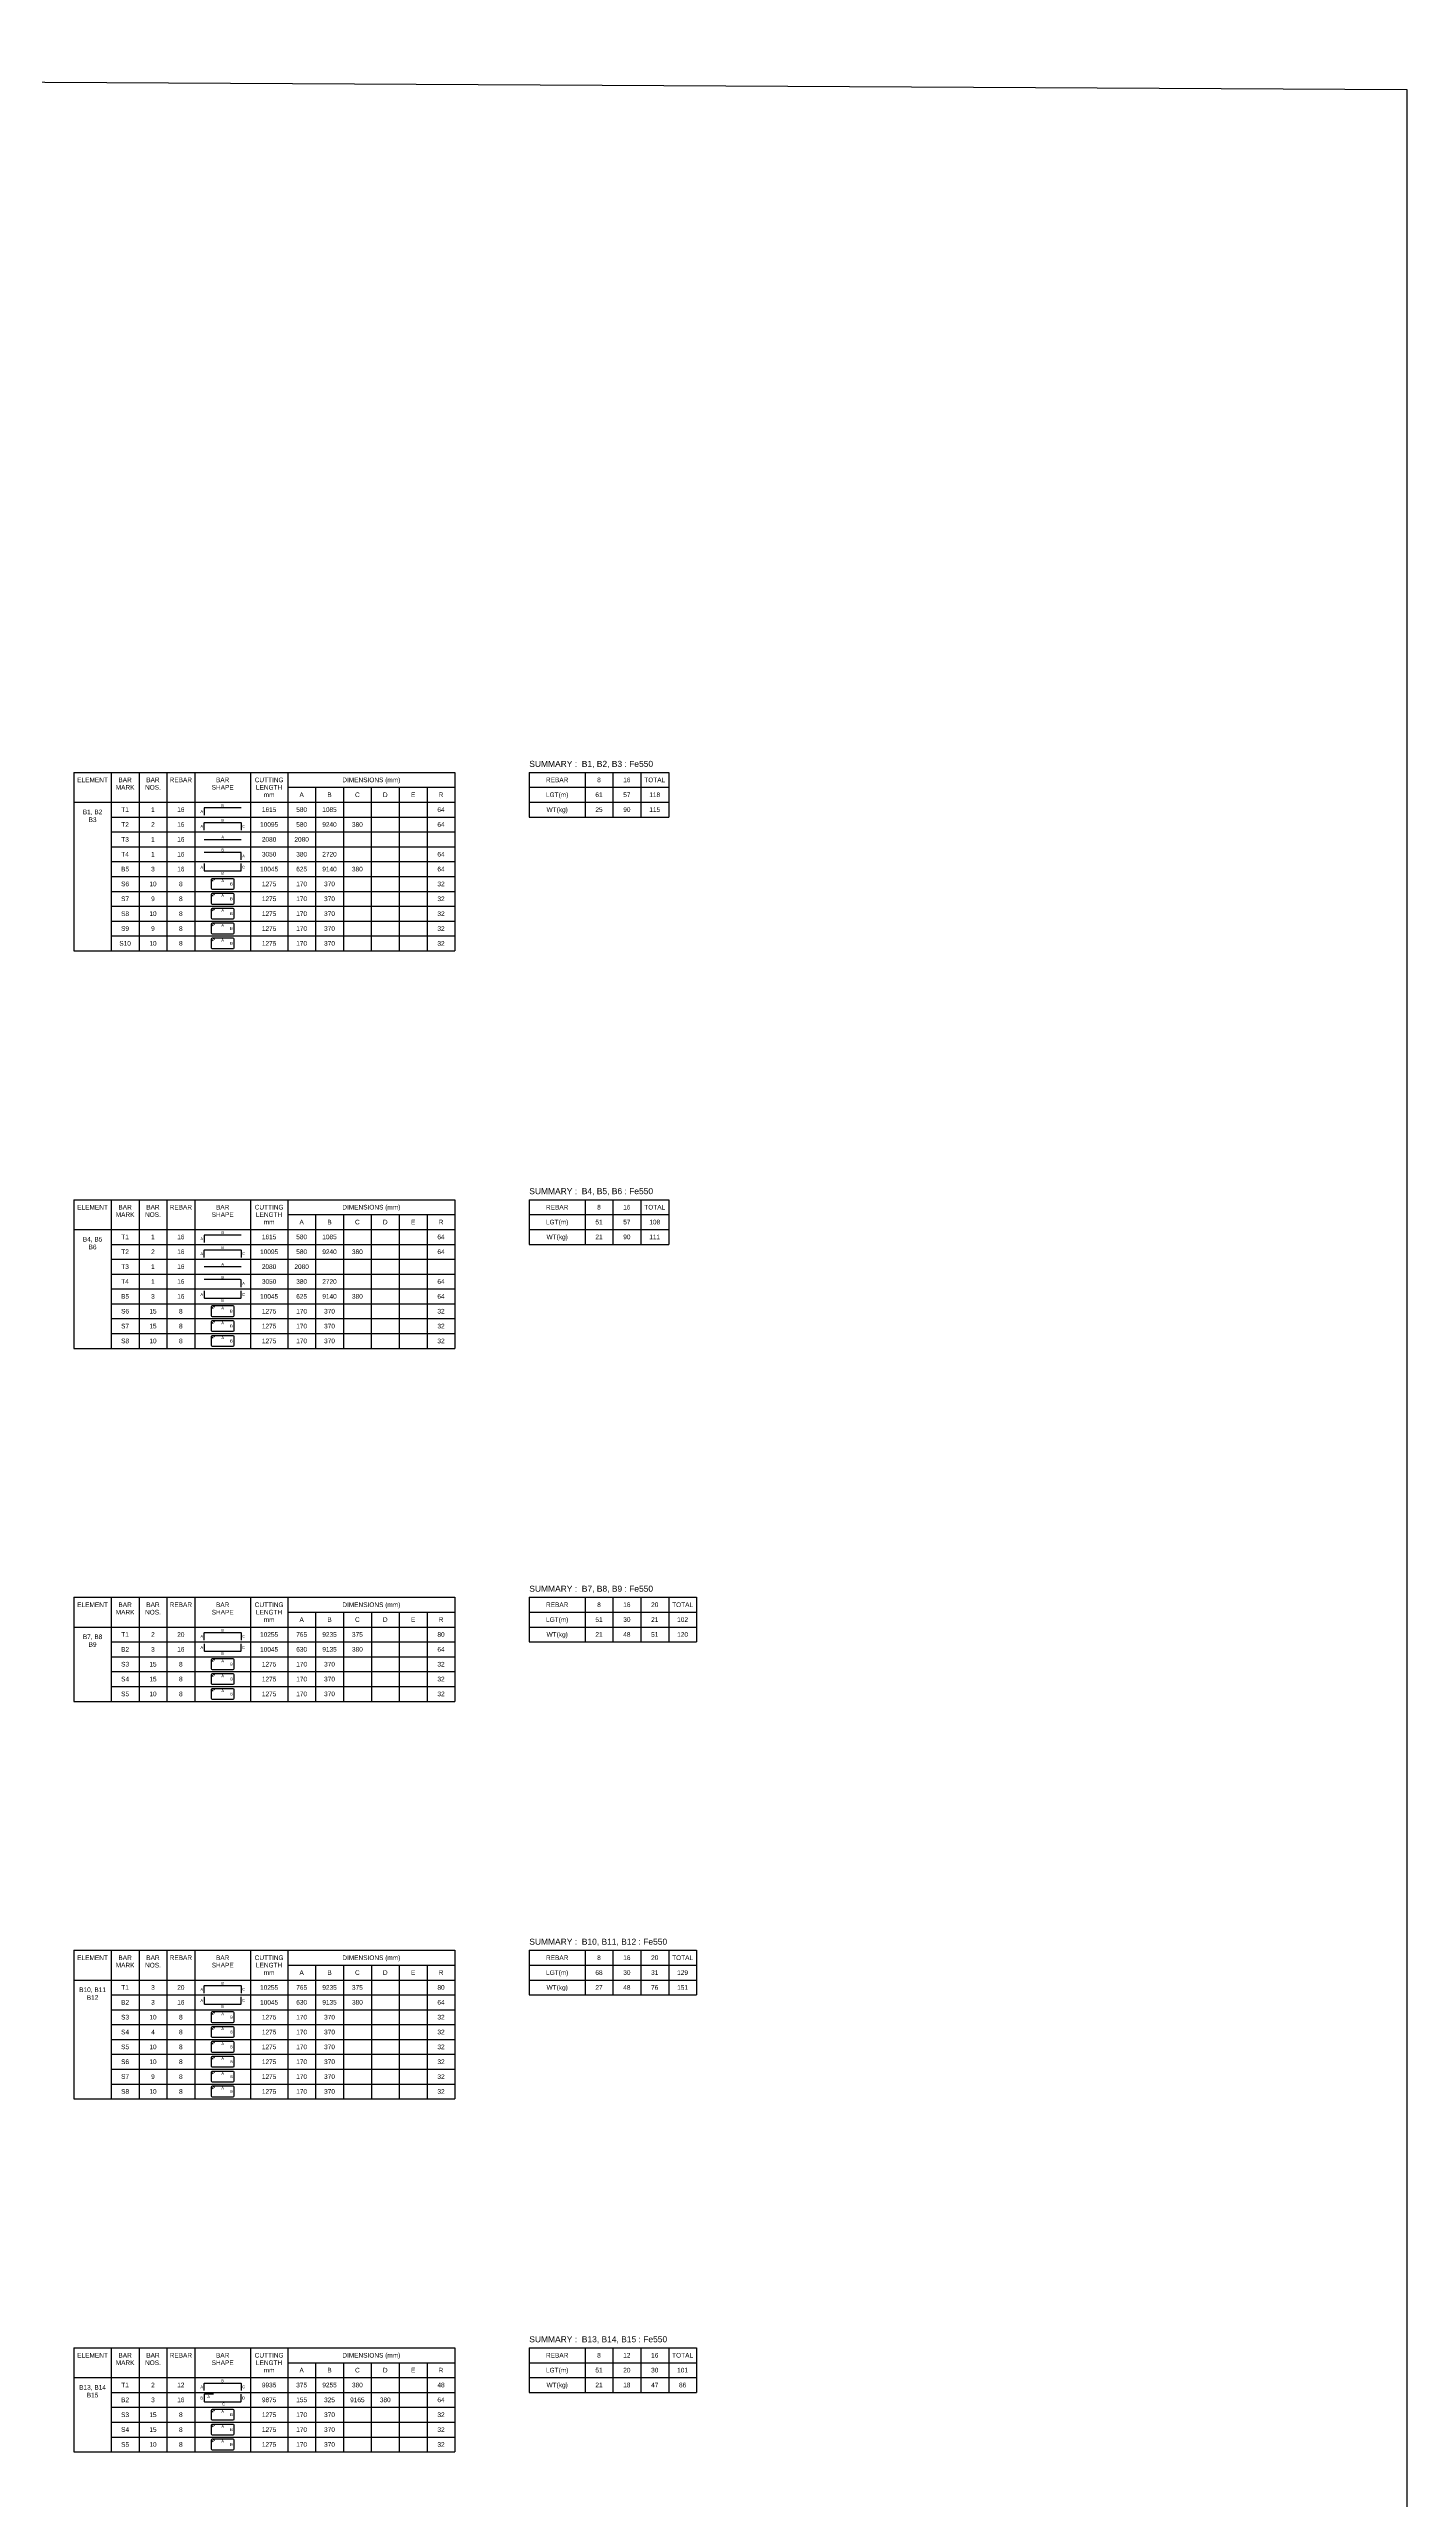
# Model space of a CAD drawing. Header units: inches. Extents: x -816171 to 9366335, y -450961 to 689132.
# Drawn here: x 3487274 to 3560344, y 260959 to 392839 of the extents above; entities that cross this region are included whole.
import ezdxf
from ezdxf.enums import TextEntityAlignment as Align

# ---------------------------------------------------------------- set-up
doc = ezdxf.new("R2010")
doc.units = ezdxf.units.IN
doc.header["$MEASUREMENT"] = 0
for name, color, linetype in [('Dimension', 31, 'Continuous'), ('Reinforcement', 130, 'Continuous'), ('Schedule Header', 4, 'Continuous'), ('Schedule Line', 60, 'Continuous'), ('Text', 31, 'Continuous')]:
    doc.layers.add(name, color=color, linetype=linetype)
doc.styles.add('SC-SansSerif', font='SansSerif')

msp = doc.modelspace()

# ---------------------------------------------------------------- linework, layer by layer
msp.add_lwpolyline([(3153892.50252, 392838.94799), (3560344.26032, 390657.34345), (3560344.26032, 139178.61934), (3153892.50252, 141360.22388)], close=True)
at = {"layer": 'Reinforcement'}
for points in [[(3497616.54022, 351995.86204), (3495666.54022, 351995.86204, 0.5), (3495616.54022, 351945.86204), (3495616.54022, 351595.86204)], [(3495616.54022, 350795.86204), (3495616.54022, 351145.86204, -0.5), (3495666.54022, 351195.86204), (3497566.54022, 351195.86204, -0.5), (3497616.54022, 351145.86204), (3497616.54022, 350795.86204)], [(3497616.54022, 349195.86204), (3497616.54022, 349545.86204, 0.5), (3497566.54022, 349595.86204), (3495616.54022, 349595.86204)], [(3495616.54022, 348995.86204), (3495616.54022, 348645.86204, 0.5), (3495666.54022, 348595.86204), (3497566.54022, 348595.86204, 0.5), (3497616.54022, 348645.86204), (3497616.54022, 348995.86204)], [(3496101.89614, 348039.79622), (3496031.18507, 348110.50651, -0.1989123674), (3496016.54022, 348145.86204, -0.4142046237), (3496066.54022, 348195.86204, -0.1989044359), (3496101.89536, 348181.21757), (3496172.60643, 348110.50728)], [(3496101.89614, 347239.79622), (3496031.18507, 347310.50651, -0.1989123674), (3496016.54022, 347345.86204, -0.4142046237), (3496066.54022, 347395.86204, -0.1989044359), (3496101.89536, 347381.21757), (3496172.60643, 347310.50728)], [(3496101.89614, 346439.79622), (3496031.18507, 346510.50651, -0.1989123674), (3496016.54022, 346545.86204, -0.4142046237), (3496066.54022, 346595.86204, -0.1989044359), (3496101.89536, 346581.21757), (3496172.60643, 346510.50728)], [(3496101.89614, 345639.79622), (3496031.18507, 345710.50651, -0.1989123674), (3496016.54022, 345745.86204, -0.4142046237), (3496066.54022, 345795.86204, -0.1989044359), (3496101.89536, 345781.21757), (3496172.60643, 345710.50728)], [(3496101.89614, 344839.79622), (3496031.18507, 344910.50651, -0.1989123674), (3496016.54022, 344945.86204, -0.4142046237), (3496066.54022, 344995.86204, -0.1989044359), (3496101.89536, 344981.21757), (3496172.60643, 344910.50728)], [(3497616.54022, 328995.86204), (3495666.54022, 328995.86204, 0.5), (3495616.54022, 328945.86204), (3495616.54022, 328595.86204)], [(3495616.54022, 327795.86204), (3495616.54022, 328145.86204, -0.5), (3495666.54022, 328195.86204), (3497566.54022, 328195.86204, -0.5), (3497616.54022, 328145.86204), (3497616.54022, 327795.86204)], [(3495616.54022, 325995.86204), (3495616.54022, 325645.86204, 0.5), (3495666.54022, 325595.86204), (3497566.54022, 325595.86204, 0.5), (3497616.54022, 325645.86204), (3497616.54022, 325995.86204)], [(3497616.54022, 326195.86204), (3497616.54022, 326545.86204, 0.5), (3497566.54022, 326595.86204), (3495616.54022, 326595.86204)], [(3496101.89614, 325039.79622), (3496031.18507, 325110.50651, -0.1989123674), (3496016.54022, 325145.86204, -0.4142046237), (3496066.54022, 325195.86204, -0.1989044359), (3496101.89536, 325181.21757), (3496172.60643, 325110.50728)], [(3496101.89614, 324239.79622), (3496031.18507, 324310.50651, -0.1989123674), (3496016.54022, 324345.86204, -0.4142046237), (3496066.54022, 324395.86204, -0.1989044359), (3496101.89536, 324381.21757), (3496172.60643, 324310.50728)], [(3496101.89614, 323439.79622), (3496031.18507, 323510.50651, -0.1989123674), (3496016.54022, 323545.86204, -0.4142046237), (3496066.54022, 323595.86204, -0.1989044359), (3496101.89536, 323581.21757), (3496172.60643, 323510.50728)], [(3495617.0308, 307195.86204), (3495617.0308, 307545.86204, -0.5), (3495667.0308, 307595.86204), (3497567.0308, 307595.86204, -0.5), (3497617.0308, 307545.86204), (3497617.0308, 307195.86204)], [(3495617.0308, 306995.86204), (3495617.0308, 306645.86204, 0.5), (3495667.0308, 306595.86204), (3497567.0308, 306595.86204, 0.5), (3497617.0308, 306645.86204), (3497617.0308, 306995.86204)], [(3496102.38673, 306039.79622), (3496031.67566, 306110.50651, -0.1989123674), (3496017.0308, 306145.86204, -0.4142046237), (3496067.0308, 306195.86204, -0.1989044359), (3496102.38595, 306181.21757), (3496173.09702, 306110.50728)], [(3496102.38673, 305239.79622), (3496031.67566, 305310.50651, -0.1989123674), (3496017.0308, 305345.86204, -0.4142046237), (3496067.0308, 305395.86204, -0.1989044359), (3496102.38595, 305381.21757), (3496173.09702, 305310.50728)], [(3496102.38673, 304439.79622), (3496031.67566, 304510.50651, -0.1989123674), (3496017.0308, 304545.86204, -0.4142046237), (3496067.0308, 304595.86204, -0.1989044359), (3496102.38595, 304581.21757), (3496173.09702, 304510.50728)], [(3495617.0308, 288195.86204), (3495617.0308, 288545.86204, -0.5), (3495667.0308, 288595.86204), (3497567.0308, 288595.86204, -0.5), (3497617.0308, 288545.86204), (3497617.0308, 288195.86204)], [(3495617.0308, 287995.86204), (3495617.0308, 287645.86204, 0.5), (3495667.0308, 287595.86204), (3497567.0308, 287595.86204, 0.5), (3497617.0308, 287645.86204), (3497617.0308, 287995.86204)], [(3496102.38673, 287039.79622), (3496031.67566, 287110.50651, -0.1989123674), (3496017.0308, 287145.86204, -0.4142046237), (3496067.0308, 287195.86204, -0.1989044359), (3496102.38595, 287181.21757), (3496173.09702, 287110.50728)], [(3496102.38673, 286239.79622), (3496031.67566, 286310.50651, -0.1989123674), (3496017.0308, 286345.86204, -0.4142046237), (3496067.0308, 286395.86204, -0.1989044359), (3496102.38595, 286381.21757), (3496173.09702, 286310.50728)], [(3496102.38673, 285439.79622), (3496031.67566, 285510.50651, -0.1989123674), (3496017.0308, 285545.86204, -0.4142046237), (3496067.0308, 285595.86204, -0.1989044359), (3496102.38595, 285581.21757), (3496173.09702, 285510.50728)], [(3496102.38673, 284639.79622), (3496031.67566, 284710.50651, -0.1989123674), (3496017.0308, 284745.86204, -0.4142046237), (3496067.0308, 284795.86204, -0.1989044359), (3496102.38595, 284781.21757), (3496173.09702, 284710.50728)], [(3496102.38673, 283839.79622), (3496031.67566, 283910.50651, -0.1989123674), (3496017.0308, 283945.86204, -0.4142046237), (3496067.0308, 283995.86204, -0.1989044359), (3496102.38595, 283981.21757), (3496173.09702, 283910.50728)], [(3496102.38673, 283039.79622), (3496031.67566, 283110.50651, -0.1989123674), (3496017.0308, 283145.86204, -0.4142046237), (3496067.0308, 283195.86204, -0.1989044359), (3496102.38595, 283181.21757), (3496173.09702, 283110.50728)], [(3495616.54022, 266795.86204), (3495616.54022, 267145.86204, -0.5), (3495666.54022, 267195.86204), (3497566.54022, 267195.86204, -0.5), (3497616.54022, 267145.86204), (3497616.54022, 266795.86204)], [(3496116.54022, 266595.86204), (3495666.54022, 266595.86204, 0.5), (3495616.54022, 266545.86204), (3495616.54022, 266245.86204, 0.5), (3495666.54022, 266195.86204), (3497566.54022, 266195.86204, 0.5), (3497616.54022, 266245.86204), (3497616.54022, 266595.86204)], [(3496101.89614, 265639.79622), (3496031.18507, 265710.50651, -0.1989123674), (3496016.54022, 265745.86204, -0.4142046237), (3496066.54022, 265795.86204, -0.1989044359), (3496101.89536, 265781.21757), (3496172.60643, 265710.50728)], [(3496101.89614, 264839.79622), (3496031.18507, 264910.50651, -0.1989123674), (3496016.54022, 264945.86204, -0.4142046237), (3496066.54022, 264995.86204, -0.1989044359), (3496101.89536, 264981.21757), (3496172.60643, 264910.50728)], [(3496101.89614, 264039.79622), (3496031.18507, 264110.50651, -0.1989123674), (3496016.54022, 264145.86204, -0.4142046237), (3496066.54022, 264195.86204, -0.1989044359), (3496101.89536, 264181.21757), (3496172.60643, 264110.50728)]]:
    msp.add_lwpolyline(points, format="xyb", dxfattribs=at)
for points in [[(3495616.54022, 350295.86204), (3497616.54022, 350295.86204)], [(3495616.54022, 327295.86204), (3497616.54022, 327295.86204)]]:
    msp.add_lwpolyline(points, dxfattribs=at)
for points in [[(3496016.54022, 348145.86204, -0.4142046237), (3496066.54022, 348195.86204), (3497166.54022, 348195.86204, -0.4142046237), (3497216.54022, 348145.86204), (3497216.54022, 347645.86204, -0.4142046237), (3497166.54022, 347595.86204), (3496066.54022, 347595.86204, -0.4142046237), (3496016.54022, 347645.86204)], [(3496016.54022, 347345.86204, -0.4142046237), (3496066.54022, 347395.86204), (3497166.54022, 347395.86204, -0.4142046237), (3497216.54022, 347345.86204), (3497216.54022, 346845.86204, -0.4142046237), (3497166.54022, 346795.86204), (3496066.54022, 346795.86204, -0.4142046237), (3496016.54022, 346845.86204)], [(3496016.54022, 346545.86204, -0.4142046237), (3496066.54022, 346595.86204), (3497166.54022, 346595.86204, -0.4142046237), (3497216.54022, 346545.86204), (3497216.54022, 346045.86204, -0.4142046237), (3497166.54022, 345995.86204), (3496066.54022, 345995.86204, -0.4142046237), (3496016.54022, 346045.86204)], [(3496016.54022, 345745.86204, -0.4142046237), (3496066.54022, 345795.86204), (3497166.54022, 345795.86204, -0.4142046237), (3497216.54022, 345745.86204), (3497216.54022, 345245.86204, -0.4142046237), (3497166.54022, 345195.86204), (3496066.54022, 345195.86204, -0.4142046237), (3496016.54022, 345245.86204)], [(3496016.54022, 344945.86204, -0.4142046237), (3496066.54022, 344995.86204), (3497166.54022, 344995.86204, -0.4142046237), (3497216.54022, 344945.86204), (3497216.54022, 344445.86204, -0.4142046237), (3497166.54022, 344395.86204), (3496066.54022, 344395.86204, -0.4142046237), (3496016.54022, 344445.86204)], [(3496016.54022, 325145.86204, -0.4142046237), (3496066.54022, 325195.86204), (3497166.54022, 325195.86204, -0.4142046237), (3497216.54022, 325145.86204), (3497216.54022, 324645.86204, -0.4142046237), (3497166.54022, 324595.86204), (3496066.54022, 324595.86204, -0.4142046237), (3496016.54022, 324645.86204)], [(3496016.54022, 324345.86204, -0.4142046237), (3496066.54022, 324395.86204), (3497166.54022, 324395.86204, -0.4142046237), (3497216.54022, 324345.86204), (3497216.54022, 323845.86204, -0.4142046237), (3497166.54022, 323795.86204), (3496066.54022, 323795.86204, -0.4142046237), (3496016.54022, 323845.86204)], [(3496016.54022, 323545.86204, -0.4142046237), (3496066.54022, 323595.86204), (3497166.54022, 323595.86204, -0.4142046237), (3497216.54022, 323545.86204), (3497216.54022, 323045.86204, -0.4142046237), (3497166.54022, 322995.86204), (3496066.54022, 322995.86204, -0.4142046237), (3496016.54022, 323045.86204)], [(3496017.0308, 306145.86204, -0.4142046237), (3496067.0308, 306195.86204), (3497167.0308, 306195.86204, -0.4142046237), (3497217.0308, 306145.86204), (3497217.0308, 305645.86204, -0.4142046237), (3497167.0308, 305595.86204), (3496067.0308, 305595.86204, -0.4142046237), (3496017.0308, 305645.86204)], [(3496017.0308, 305345.86204, -0.4142046237), (3496067.0308, 305395.86204), (3497167.0308, 305395.86204, -0.4142046237), (3497217.0308, 305345.86204), (3497217.0308, 304845.86204, -0.4142046237), (3497167.0308, 304795.86204), (3496067.0308, 304795.86204, -0.4142046237), (3496017.0308, 304845.86204)], [(3496017.0308, 304545.86204, -0.4142046237), (3496067.0308, 304595.86204), (3497167.0308, 304595.86204, -0.4142046237), (3497217.0308, 304545.86204), (3497217.0308, 304045.86204, -0.4142046237), (3497167.0308, 303995.86204), (3496067.0308, 303995.86204, -0.4142046237), (3496017.0308, 304045.86204)], [(3496017.0308, 287145.86204, -0.4142046237), (3496067.0308, 287195.86204), (3497167.0308, 287195.86204, -0.4142046237), (3497217.0308, 287145.86204), (3497217.0308, 286645.86204, -0.4142046237), (3497167.0308, 286595.86204), (3496067.0308, 286595.86204, -0.4142046237), (3496017.0308, 286645.86204)], [(3496017.0308, 286345.86204, -0.4142046237), (3496067.0308, 286395.86204), (3497167.0308, 286395.86204, -0.4142046237), (3497217.0308, 286345.86204), (3497217.0308, 285845.86204, -0.4142046237), (3497167.0308, 285795.86204), (3496067.0308, 285795.86204, -0.4142046237), (3496017.0308, 285845.86204)], [(3496017.0308, 285545.86204, -0.4142046237), (3496067.0308, 285595.86204), (3497167.0308, 285595.86204, -0.4142046237), (3497217.0308, 285545.86204), (3497217.0308, 285045.86204, -0.4142046237), (3497167.0308, 284995.86204), (3496067.0308, 284995.86204, -0.4142046237), (3496017.0308, 285045.86204)], [(3496017.0308, 284745.86204, -0.4142046237), (3496067.0308, 284795.86204), (3497167.0308, 284795.86204, -0.4142046237), (3497217.0308, 284745.86204), (3497217.0308, 284245.86204, -0.4142046237), (3497167.0308, 284195.86204), (3496067.0308, 284195.86204, -0.4142046237), (3496017.0308, 284245.86204)], [(3496017.0308, 283945.86204, -0.4142046237), (3496067.0308, 283995.86204), (3497167.0308, 283995.86204, -0.4142046237), (3497217.0308, 283945.86204), (3497217.0308, 283445.86204, -0.4142046237), (3497167.0308, 283395.86204), (3496067.0308, 283395.86204, -0.4142046237), (3496017.0308, 283445.86204)], [(3496017.0308, 283145.86204, -0.4142046237), (3496067.0308, 283195.86204), (3497167.0308, 283195.86204, -0.4142046237), (3497217.0308, 283145.86204), (3497217.0308, 282645.86204, -0.4142046237), (3497167.0308, 282595.86204), (3496067.0308, 282595.86204, -0.4142046237), (3496017.0308, 282645.86204)], [(3496016.54022, 265745.86204, -0.4142046237), (3496066.54022, 265795.86204), (3497166.54022, 265795.86204, -0.4142046237), (3497216.54022, 265745.86204), (3497216.54022, 265245.86204, -0.4142046237), (3497166.54022, 265195.86204), (3496066.54022, 265195.86204, -0.4142046237), (3496016.54022, 265245.86204)], [(3496016.54022, 264945.86204, -0.4142046237), (3496066.54022, 264995.86204), (3497166.54022, 264995.86204, -0.4142046237), (3497216.54022, 264945.86204), (3497216.54022, 264445.86204, -0.4142046237), (3497166.54022, 264395.86204), (3496066.54022, 264395.86204, -0.4142046237), (3496016.54022, 264445.86204)], [(3496016.54022, 264145.86204, -0.4142046237), (3496066.54022, 264195.86204), (3497166.54022, 264195.86204, -0.4142046237), (3497216.54022, 264145.86204), (3497216.54022, 263645.86204, -0.4142046237), (3497166.54022, 263595.86204), (3496066.54022, 263595.86204, -0.4142046237), (3496016.54022, 263645.86204)]]:
    msp.add_lwpolyline(points, format="xyb", close=True, dxfattribs=at)
at = {"layer": 'Schedule Line'}
for p, q in [((3488616.54022, 353895.86204), (3509116.54022, 353895.86204)), ((3488616.54022, 353895.86204), (3488616.54022, 344295.86204)), ((3490616.54022, 353895.86204), (3490616.54022, 344295.86204)), ((3492116.54022, 353895.86204), (3492116.54022, 344295.86204)), ((3493616.54022, 353895.86204), (3493616.54022, 344295.86204)), ((3495116.54022, 353895.86204), (3495116.54022, 344295.86204)), ((3498116.54022, 353895.86204), (3498116.54022, 344295.86204)), ((3500116.54022, 353895.86204), (3500116.54022, 344295.86204)), ((3509116.54022, 353895.86204), (3509116.54022, 344295.86204)), ((3513116.54022, 353895.86204), (3520616.54022, 353895.86204)), ((3513116.54022, 353895.86204), (3513116.54022, 351495.86204)), ((3516116.54022, 353895.86204), (3516116.54022, 351495.86204)), ((3517616.54022, 353895.86204), (3517616.54022, 351495.86204)), ((3519116.54022, 353895.86204), (3519116.54022, 351495.86204)), ((3520616.54022, 353895.86204), (3520616.54022, 351495.86204)), ((3488616.54022, 352295.86204), (3509116.54022, 352295.86204)), ((3500116.54022, 353095.86204), (3509116.54022, 353095.86204)), ((3501616.54022, 353095.86204), (3501616.54022, 344295.86204)), ((3503116.54022, 353095.86204), (3503116.54022, 344295.86204)), ((3504616.54022, 353095.86204), (3504616.54022, 344295.86204)), ((3506116.54022, 353095.86204), (3506116.54022, 344295.86204)), ((3507616.54022, 353095.86204), (3507616.54022, 344295.86204)), ((3513116.54022, 353095.86204), (3520616.54022, 353095.86204)), ((3513116.54022, 352295.86204), (3520616.54022, 352295.86204)), ((3490616.54022, 351495.86204), (3509116.54022, 351495.86204)), ((3513116.54022, 351495.86204), (3520616.54022, 351495.86204)), ((3490616.54022, 350695.86204), (3509116.54022, 350695.86204)), ((3490616.54022, 349895.86204), (3509116.54022, 349895.86204)), ((3490616.54022, 349095.86204), (3509116.54022, 349095.86204)), ((3490616.54022, 348295.86204), (3509116.54022, 348295.86204)), ((3490616.54022, 347495.86204), (3509116.54022, 347495.86204)), ((3490616.54022, 346695.86204), (3509116.54022, 346695.86204)), ((3490616.54022, 345895.86204), (3509116.54022, 345895.86204)), ((3488616.54022, 344295.86204), (3509116.54022, 344295.86204)), ((3490616.54022, 345095.86204), (3509116.54022, 345095.86204)), ((3490616.54022, 344295.86204), (3509116.54022, 344295.86204)), ((3488616.54022, 330895.86204), (3509116.54022, 330895.86204)), ((3488616.54022, 330895.86204), (3488616.54022, 322895.86204)), ((3490616.54022, 330895.86204), (3490616.54022, 322895.86204)), ((3492116.54022, 330895.86204), (3492116.54022, 322895.86204)), ((3493616.54022, 330895.86204), (3493616.54022, 322895.86204)), ((3495116.54022, 330895.86204), (3495116.54022, 322895.86204)), ((3498116.54022, 330895.86204), (3498116.54022, 322895.86204)), ((3500116.54022, 330895.86204), (3500116.54022, 322895.86204)), ((3500116.54022, 330095.86204), (3509116.54022, 330095.86204)), ((3501616.54022, 330095.86204), (3501616.54022, 322895.86204)), ((3503116.54022, 330095.86204), (3503116.54022, 322895.86204)), ((3504616.54022, 330095.86204), (3504616.54022, 322895.86204)), ((3506116.54022, 330095.86204), (3506116.54022, 322895.86204)), ((3507616.54022, 330095.86204), (3507616.54022, 322895.86204)), ((3509116.54022, 330895.86204), (3509116.54022, 322895.86204)), ((3513116.54022, 330895.86204), (3520616.54022, 330895.86204)), ((3513116.54022, 330895.86204), (3513116.54022, 328495.86204)), ((3513116.54022, 330095.86204), (3520616.54022, 330095.86204)), ((3516116.54022, 330895.86204), (3516116.54022, 328495.86204)), ((3517616.54022, 330895.86204), (3517616.54022, 328495.86204)), ((3519116.54022, 330895.86204), (3519116.54022, 328495.86204)), ((3520616.54022, 330895.86204), (3520616.54022, 328495.86204)), ((3488616.54022, 329295.86204), (3509116.54022, 329295.86204)), ((3490616.54022, 328495.86204), (3509116.54022, 328495.86204)), ((3513116.54022, 329295.86204), (3520616.54022, 329295.86204)), ((3513116.54022, 328495.86204), (3520616.54022, 328495.86204)), ((3490616.54022, 327695.86204), (3509116.54022, 327695.86204)), ((3490616.54022, 326895.86204), (3509116.54022, 326895.86204)), ((3490616.54022, 326095.86204), (3509116.54022, 326095.86204)), ((3490616.54022, 325295.86204), (3509116.54022, 325295.86204)), ((3490616.54022, 324495.86204), (3509116.54022, 324495.86204)), ((3490616.54022, 323695.86204), (3509116.54022, 323695.86204)), ((3488616.54022, 322895.86204), (3509116.54022, 322895.86204)), ((3490616.54022, 322895.86204), (3509116.54022, 322895.86204)), ((3488617.0308, 309495.86204), (3509117.0308, 309495.86204)), ((3488617.0308, 309495.86204), (3488617.0308, 303895.86204)), ((3490617.0308, 309495.86204), (3490617.0308, 303895.86204)), ((3492117.0308, 309495.86204), (3492117.0308, 303895.86204)), ((3493617.0308, 309495.86204), (3493617.0308, 303895.86204)), ((3495117.0308, 309495.86204), (3495117.0308, 303895.86204)), ((3498117.0308, 309495.86204), (3498117.0308, 303895.86204)), ((3500117.0308, 309495.86204), (3500117.0308, 303895.86204)), ((3500117.0308, 308695.86204), (3509117.0308, 308695.86204)), ((3501617.0308, 308695.86204), (3501617.0308, 303895.86204)), ((3503117.0308, 308695.86204), (3503117.0308, 303895.86204)), ((3504617.0308, 308695.86204), (3504617.0308, 303895.86204)), ((3506117.0308, 308695.86204), (3506117.0308, 303895.86204)), ((3507617.0308, 308695.86204), (3507617.0308, 303895.86204)), ((3509117.0308, 309495.86204), (3509117.0308, 303895.86204)), ((3513117.0308, 309495.86204), (3522117.0308, 309495.86204)), ((3513117.0308, 309495.86204), (3513117.0308, 307095.86204)), ((3513117.0308, 308695.86204), (3522117.0308, 308695.86204)), ((3516117.0308, 309495.86204), (3516117.0308, 307095.86204)), ((3517617.0308, 309495.86204), (3517617.0308, 307095.86204)), ((3519117.0308, 309495.86204), (3519117.0308, 307095.86204)), ((3520617.0308, 309495.86204), (3520617.0308, 307095.86204)), ((3522117.0308, 309495.86204), (3522117.0308, 307095.86204)), ((3488617.0308, 307895.86204), (3509117.0308, 307895.86204)), ((3513117.0308, 307895.86204), (3522117.0308, 307895.86204)), ((3490617.0308, 307095.86204), (3509117.0308, 307095.86204)), ((3490617.0308, 306295.86204), (3509117.0308, 306295.86204)), ((3513117.0308, 307095.86204), (3522117.0308, 307095.86204)), ((3490617.0308, 305495.86204), (3509117.0308, 305495.86204)), ((3490617.0308, 304695.86204), (3509117.0308, 304695.86204)), ((3488617.0308, 303895.86204), (3509117.0308, 303895.86204)), ((3490617.0308, 303895.86204), (3509117.0308, 303895.86204)), ((3488617.0308, 290495.86204), (3509117.0308, 290495.86204)), ((3488617.0308, 290495.86204), (3488617.0308, 282495.86204)), ((3490617.0308, 290495.86204), (3490617.0308, 282495.86204)), ((3492117.0308, 290495.86204), (3492117.0308, 282495.86204)), ((3493617.0308, 290495.86204), (3493617.0308, 282495.86204)), ((3495117.0308, 290495.86204), (3495117.0308, 282495.86204)), ((3498117.0308, 290495.86204), (3498117.0308, 282495.86204)), ((3500117.0308, 290495.86204), (3500117.0308, 282495.86204)), ((3509117.0308, 290495.86204), (3509117.0308, 282495.86204)), ((3513117.0308, 290495.86204), (3522117.0308, 290495.86204)), ((3513117.0308, 290495.86204), (3513117.0308, 288095.86204)), ((3516117.0308, 290495.86204), (3516117.0308, 288095.86204)), ((3517617.0308, 290495.86204), (3517617.0308, 288095.86204)), ((3519117.0308, 290495.86204), (3519117.0308, 288095.86204)), ((3520617.0308, 290495.86204), (3520617.0308, 288095.86204)), ((3522117.0308, 290495.86204), (3522117.0308, 288095.86204)), ((3488617.0308, 288895.86204), (3509117.0308, 288895.86204)), ((3500117.0308, 289695.86204), (3509117.0308, 289695.86204)), ((3501617.0308, 289695.86204), (3501617.0308, 282495.86204)), ((3503117.0308, 289695.86204), (3503117.0308, 282495.86204)), ((3504617.0308, 289695.86204), (3504617.0308, 282495.86204)), ((3506117.0308, 289695.86204), (3506117.0308, 282495.86204)), ((3507617.0308, 289695.86204), (3507617.0308, 282495.86204)), ((3513117.0308, 289695.86204), (3522117.0308, 289695.86204)), ((3513117.0308, 288895.86204), (3522117.0308, 288895.86204)), ((3490617.0308, 288095.86204), (3509117.0308, 288095.86204)), ((3513117.0308, 288095.86204), (3522117.0308, 288095.86204)), ((3490617.0308, 287295.86204), (3509117.0308, 287295.86204)), ((3490617.0308, 286495.86204), (3509117.0308, 286495.86204)), ((3490617.0308, 285695.86204), (3509117.0308, 285695.86204)), ((3490617.0308, 284895.86204), (3509117.0308, 284895.86204)), ((3490617.0308, 284095.86204), (3509117.0308, 284095.86204)), ((3488617.0308, 282495.86204), (3509117.0308, 282495.86204)), ((3490617.0308, 283295.86204), (3509117.0308, 283295.86204)), ((3490617.0308, 282495.86204), (3509117.0308, 282495.86204)), ((3488616.54022, 269095.86204), (3509116.54022, 269095.86204)), ((3488616.54022, 269095.86204), (3488616.54022, 263495.86204)), ((3490616.54022, 269095.86204), (3490616.54022, 263495.86204)), ((3492116.54022, 269095.86204), (3492116.54022, 263495.86204)), ((3493616.54022, 269095.86204), (3493616.54022, 263495.86204)), ((3495116.54022, 269095.86204), (3495116.54022, 263495.86204)), ((3498116.54022, 269095.86204), (3498116.54022, 263495.86204)), ((3500116.54022, 269095.86204), (3500116.54022, 263495.86204)), ((3509116.54022, 269095.86204), (3509116.54022, 263495.86204)), ((3513116.54022, 269095.86204), (3522116.54022, 269095.86204)), ((3513116.54022, 269095.86204), (3513116.54022, 266695.86204)), ((3516116.54022, 269095.86204), (3516116.54022, 266695.86204)), ((3517616.54022, 269095.86204), (3517616.54022, 266695.86204)), ((3519116.54022, 269095.86204), (3519116.54022, 266695.86204)), ((3520616.54022, 269095.86204), (3520616.54022, 266695.86204)), ((3522116.54022, 269095.86204), (3522116.54022, 266695.86204)), ((3500116.54022, 268295.86204), (3509116.54022, 268295.86204)), ((3501616.54022, 268295.86204), (3501616.54022, 263495.86204)), ((3503116.54022, 268295.86204), (3503116.54022, 263495.86204)), ((3504616.54022, 268295.86204), (3504616.54022, 263495.86204)), ((3506116.54022, 268295.86204), (3506116.54022, 263495.86204)), ((3507616.54022, 268295.86204), (3507616.54022, 263495.86204)), ((3513116.54022, 268295.86204), (3522116.54022, 268295.86204)), ((3488616.54022, 267495.86204), (3509116.54022, 267495.86204)), ((3490616.54022, 266695.86204), (3509116.54022, 266695.86204)), ((3513116.54022, 267495.86204), (3522116.54022, 267495.86204)), ((3513116.54022, 266695.86204), (3522116.54022, 266695.86204)), ((3490616.54022, 265895.86204), (3509116.54022, 265895.86204)), ((3490616.54022, 265095.86204), (3509116.54022, 265095.86204)), ((3490616.54022, 264295.86204), (3509116.54022, 264295.86204)), ((3488616.54022, 263495.86204), (3509116.54022, 263495.86204)), ((3490616.54022, 263495.86204), (3509116.54022, 263495.86204))]:
    msp.add_line(p, q, dxfattribs=at)

# ---------------------------------------------------------------- texts
at = {"layer": 'Dimension', "style": 'SC-SansSerif'}
for s, p in [('B', (3496616.54022, 352120.86204)), ('A', (3495491.54022, 351795.86204)), ('A', (3495491.54022, 350995.86204)), ('B', (3496616.54022, 351320.86204)), ('C', (3497741.54022, 350995.86204)), ('A', (3496616.54022, 350420.86204)), ('B', (3496616.54022, 349720.86204)), ('A', (3495491.54022, 348795.86204)), ('B', (3496616.54022, 348470.86204)), ('A', (3497741.54022, 349395.86204)), ('C', (3497741.54022, 348795.86204)), ('A', (3496616.54022, 348070.86204)), ('A', (3496616.54022, 347270.86204)), ('B', (3497091.54022, 347895.86204)), ('B', (3497091.54022, 347095.86204)), ('A', (3496616.54022, 346470.86204)), ('A', (3496616.54022, 345670.86204)), ('B', (3497091.54022, 346295.86204)), ('B', (3497091.54022, 345495.86204)), ('A', (3496616.54022, 344870.86204)), ('B', (3497091.54022, 344695.86204)), ('A', (3495491.54022, 328795.86204)), ('B', (3496616.54022, 329120.86204)), ('B', (3496616.54022, 328320.86204)), ('A', (3495491.54022, 327995.86204)), ('A', (3496616.54022, 327420.86204)), ('C', (3497741.54022, 327995.86204)), ('A', (3495491.54022, 325795.86204)), ('B', (3496616.54022, 326720.86204)), ('A', (3497741.54022, 326395.86204)), ('C', (3497741.54022, 325795.86204)), ('A', (3496616.54022, 325070.86204)), ('B', (3496616.54022, 325470.86204)), ('B', (3497091.54022, 324895.86204)), ('A', (3496616.54022, 324270.86204)), ('A', (3496616.54022, 323470.86204)), ('B', (3497091.54022, 324095.86204)), ('B', (3497091.54022, 323295.86204)), ('A', (3495492.0308, 307395.86204)), ('B', (3496617.0308, 307720.86204)), ('C', (3497742.0308, 307395.86204)), ('A', (3495492.0308, 306795.86204)), ('A', (3496617.0308, 306070.86204)), ('B', (3496617.0308, 306470.86204)), ('B', (3497092.0308, 305895.86204)), ('C', (3497742.0308, 306795.86204)), ('A', (3496617.0308, 305270.86204)), ('B', (3497092.0308, 305095.86204)), ('A', (3496617.0308, 304470.86204)), ('B', (3497092.0308, 304295.86204)), ('A', (3495492.0308, 288395.86204)), ('A', (3495492.0308, 287795.86204)), ('B', (3496617.0308, 288720.86204)), ('B', (3496617.0308, 287470.86204)), ('C', (3497742.0308, 288395.86204)), ('C', (3497742.0308, 287795.86204)), ('A', (3496617.0308, 287070.86204)), ('A', (3496617.0308, 286270.86204)), ('B', (3497092.0308, 286895.86204)), ('A', (3496617.0308, 285470.86204)), ('B', (3497092.0308, 286095.86204)), ('B', (3497092.0308, 285295.86204)), ('A', (3496617.0308, 284670.86204)), ('A', (3496617.0308, 283870.86204)), ('B', (3497092.0308, 284495.86204)), ('B', (3497092.0308, 283695.86204)), ('A', (3496617.0308, 283070.86204)), ('B', (3497092.0308, 282895.86204)), ('A', (3495491.54022, 266995.86204)), ('B', (3495491.54022, 266395.86204)), ('A', (3495866.54022, 266470.86204)), ('B', (3496616.54022, 267320.86204)), ('C', (3497741.54022, 266995.86204)), ('D', (3497741.54022, 266395.86204)), ('A', (3496616.54022, 265670.86204)), ('C', (3496666.54022, 266070.86204)), ('B', (3497091.54022, 265495.86204)), ('A', (3496616.54022, 264870.86204)), ('A', (3496616.54022, 264070.86204)), ('B', (3497091.54022, 264695.86204)), ('B', (3497091.54022, 263895.86204))]:
    msp.add_text(s, height=150, dxfattribs=at).set_placement(p, align=Align.MIDDLE_CENTER)
at = {"layer": 'Schedule Header', "style": 'SC-SansSerif'}
for s, p in [('ELEMENT', (3489616.54022, 353495.86204)), ('BAR', (3491366.54022, 353495.86204)), ('BAR', (3492866.54022, 353495.86204)), ('REBAR', (3494366.54022, 353495.86204)), ('BAR', (3496616.54022, 353495.86204)), ('CUTTING', (3499116.54022, 353495.86204)), ('DIMENSIONS (mm)', (3504616.54022, 353495.86204)), ('REBAR', (3514616.54022, 353495.86204)), ('8', (3516866.54022, 353495.86204)), ('16', (3518366.54022, 353495.86204)), ('TOTAL', (3519866.54022, 353495.86204)), ('MARK', (3491366.54022, 353095.86204)), ('NOS.', (3492866.54022, 353095.86204)), ('SHAPE', (3496616.54022, 353095.86204)), ('LENGTH', (3499116.54022, 353095.86204)), ('mm', (3499116.54022, 352695.86204)), ('A', (3500866.54022, 352695.86204)), ('B', (3502366.54022, 352695.86204)), ('C', (3503866.54022, 352695.86204)), ('D', (3505366.54022, 352695.86204)), ('E', (3506866.54022, 352695.86204)), ('R', (3508366.54022, 352695.86204)), ('LGT(m)', (3514616.54022, 352695.86204)), ('WT(kg)', (3514616.54022, 351895.86204)), ('ELEMENT', (3489616.54022, 330495.86204)), ('MARK', (3491366.54022, 330095.86204)), ('BAR', (3491366.54022, 330495.86204)), ('NOS.', (3492866.54022, 330095.86204)), ('BAR', (3492866.54022, 330495.86204)), ('REBAR', (3494366.54022, 330495.86204)), ('SHAPE', (3496616.54022, 330095.86204)), ('BAR', (3496616.54022, 330495.86204)), ('CUTTING', (3499116.54022, 330495.86204)), ('LENGTH', (3499116.54022, 330095.86204)), ('mm', (3499116.54022, 329695.86204)), ('A', (3500866.54022, 329695.86204)), ('B', (3502366.54022, 329695.86204)), ('DIMENSIONS (mm)', (3504616.54022, 330495.86204)), ('C', (3503866.54022, 329695.86204)), ('D', (3505366.54022, 329695.86204)), ('E', (3506866.54022, 329695.86204)), ('R', (3508366.54022, 329695.86204)), ('REBAR', (3514616.54022, 330495.86204)), ('LGT(m)', (3514616.54022, 329695.86204)), ('8', (3516866.54022, 330495.86204)), ('16', (3518366.54022, 330495.86204)), ('TOTAL', (3519866.54022, 330495.86204)), ('WT(kg)', (3514616.54022, 328895.86204)), ('ELEMENT', (3489617.0308, 309095.86204)), ('MARK', (3491367.0308, 308695.86204)), ('BAR', (3491367.0308, 309095.86204)), ('NOS.', (3492867.0308, 308695.86204)), ('BAR', (3492867.0308, 309095.86204)), ('REBAR', (3494367.0308, 309095.86204)), ('SHAPE', (3496617.0308, 308695.86204)), ('BAR', (3496617.0308, 309095.86204)), ('CUTTING', (3499117.0308, 309095.86204)), ('LENGTH', (3499117.0308, 308695.86204)), ('DIMENSIONS (mm)', (3504617.0308, 309095.86204)), ('REBAR', (3514617.0308, 309095.86204)), ('8', (3516867.0308, 309095.86204)), ('16', (3518367.0308, 309095.86204)), ('20', (3519867.0308, 309095.86204)), ('TOTAL', (3521367.0308, 309095.86204)), ('mm', (3499117.0308, 308295.86204)), ('A', (3500867.0308, 308295.86204)), ('B', (3502367.0308, 308295.86204)), ('C', (3503867.0308, 308295.86204)), ('D', (3505367.0308, 308295.86204)), ('E', (3506867.0308, 308295.86204)), ('R', (3508367.0308, 308295.86204)), ('LGT(m)', (3514617.0308, 308295.86204)), ('WT(kg)', (3514617.0308, 307495.86204)), ('ELEMENT', (3489617.0308, 290095.86204)), ('BAR', (3491367.0308, 290095.86204)), ('BAR', (3492867.0308, 290095.86204)), ('REBAR', (3494367.0308, 290095.86204)), ('BAR', (3496617.0308, 290095.86204)), ('CUTTING', (3499117.0308, 290095.86204)), ('DIMENSIONS (mm)', (3504617.0308, 290095.86204)), ('REBAR', (3514617.0308, 290095.86204)), ('8', (3516867.0308, 290095.86204)), ('16', (3518367.0308, 290095.86204)), ('20', (3519867.0308, 290095.86204)), ('TOTAL', (3521367.0308, 290095.86204)), ('MARK', (3491367.0308, 289695.86204)), ('NOS.', (3492867.0308, 289695.86204)), ('SHAPE', (3496617.0308, 289695.86204)), ('LENGTH', (3499117.0308, 289695.86204)), ('mm', (3499117.0308, 289295.86204)), ('A', (3500867.0308, 289295.86204)), ('B', (3502367.0308, 289295.86204)), ('C', (3503867.0308, 289295.86204)), ('D', (3505367.0308, 289295.86204)), ('E', (3506867.0308, 289295.86204)), ('R', (3508367.0308, 289295.86204)), ('LGT(m)', (3514617.0308, 289295.86204)), ('WT(kg)', (3514617.0308, 288495.86204)), ('ELEMENT', (3489616.54022, 268695.86204)), ('MARK', (3491366.54022, 268295.86204)), ('BAR', (3491366.54022, 268695.86204)), ('NOS.', (3492866.54022, 268295.86204)), ('BAR', (3492866.54022, 268695.86204)), ('REBAR', (3494366.54022, 268695.86204)), ('SHAPE', (3496616.54022, 268295.86204)), ('BAR', (3496616.54022, 268695.86204)), ('CUTTING', (3499116.54022, 268695.86204)), ('LENGTH', (3499116.54022, 268295.86204)), ('mm', (3499116.54022, 267895.86204)), ('A', (3500866.54022, 267895.86204)), ('B', (3502366.54022, 267895.86204)), ('DIMENSIONS (mm)', (3504616.54022, 268695.86204)), ('C', (3503866.54022, 267895.86204)), ('D', (3505366.54022, 267895.86204)), ('E', (3506866.54022, 267895.86204)), ('R', (3508366.54022, 267895.86204)), ('REBAR', (3514616.54022, 268695.86204)), ('LGT(m)', (3514616.54022, 267895.86204)), ('8', (3516866.54022, 268695.86204)), ('12', (3518366.54022, 268695.86204)), ('16', (3519866.54022, 268695.86204)), ('TOTAL', (3521366.54022, 268695.86204)), ('WT(kg)', (3514616.54022, 267095.86204))]:
    msp.add_text(s, height=250, dxfattribs=at).set_placement(p, align=Align.MIDDLE_CENTER)
for s, p in [('SUMMARY :  B1, B2, B3 : Fe550', (3513116.54022, 354195.86204)), ('SUMMARY :  B4, B5, B6 : Fe550', (3513116.54022, 331195.86204)), ('SUMMARY :  B7, B8, B9 : Fe550', (3513117.0308, 309795.86204)), ('SUMMARY :  B10, B11, B12 : Fe550', (3513117.0308, 290795.86204)), ('SUMMARY :  B13, B14, B15 : Fe550', (3513116.54022, 269395.86204))]:
    msp.add_text(s, height=325, dxfattribs=at).set_placement(p)
at = {"layer": 'Text', "style": 'SC-SansSerif'}
for s, p in [('61', (3516866.54022, 352695.86204)), ('57', (3518366.54022, 352695.86204)), ('118', (3519866.54022, 352695.86204)), ('T1', (3491366.54022, 351895.86204)), ('T2', (3491366.54022, 351095.86204)), ('2', (3492866.54022, 351095.86204)), ('1', (3492866.54022, 351895.86204)), ('16', (3494366.54022, 351895.86204)), ('16', (3494366.54022, 351095.86204)), ('10095', (3499116.54022, 351095.86204)), ('1615', (3499116.54022, 351895.86204)), ('580', (3500866.54022, 351895.86204)), ('580', (3500866.54022, 351095.86204)), ('9240', (3502366.54022, 351095.86204)), ('1085', (3502366.54022, 351895.86204)), ('380', (3503866.54022, 351095.86204)), ('64', (3508366.54022, 351895.86204)), ('64', (3508366.54022, 351095.86204)), ('25', (3516866.54022, 351895.86204)), ('90', (3518366.54022, 351895.86204)), ('115', (3519866.54022, 351895.86204)), ('T3', (3491366.54022, 350295.86204)), ('T4', (3491366.54022, 349495.86204)), ('1', (3492866.54022, 350295.86204)), ('1', (3492866.54022, 349495.86204)), ('16', (3494366.54022, 350295.86204)), ('16', (3494366.54022, 349495.86204)), ('3050', (3499116.54022, 349495.86204)), ('2080', (3499116.54022, 350295.86204)), ('2080', (3500866.54022, 350295.86204)), ('380', (3500866.54022, 349495.86204)), ('2720', (3502366.54022, 349495.86204)), ('64', (3508366.54022, 349495.86204)), ('B5', (3491366.54022, 348695.86204)), ('3', (3492866.54022, 348695.86204)), ('16', (3494366.54022, 348695.86204)), ('10045', (3499116.54022, 348695.86204)), ('625', (3500866.54022, 348695.86204)), ('9140', (3502366.54022, 348695.86204)), ('380', (3503866.54022, 348695.86204)), ('64', (3508366.54022, 348695.86204)), ('S6', (3491366.54022, 347895.86204)), ('S7', (3491366.54022, 347095.86204)), ('10', (3492866.54022, 347895.86204)), ('9', (3492866.54022, 347095.86204)), ('8', (3494366.54022, 347895.86204)), ('8', (3494366.54022, 347095.86204)), ('1275', (3499116.54022, 347895.86204)), ('1275', (3499116.54022, 347095.86204)), ('170', (3500866.54022, 347895.86204)), ('170', (3500866.54022, 347095.86204)), ('370', (3502366.54022, 347895.86204)), ('370', (3502366.54022, 347095.86204)), ('32', (3508366.54022, 347895.86204)), ('32', (3508366.54022, 347095.86204)), ('S8', (3491366.54022, 346295.86204)), ('S9', (3491366.54022, 345495.86204)), ('10', (3492866.54022, 346295.86204)), ('9', (3492866.54022, 345495.86204)), ('8', (3494366.54022, 346295.86204)), ('8', (3494366.54022, 345495.86204)), ('1275', (3499116.54022, 346295.86204)), ('1275', (3499116.54022, 345495.86204)), ('170', (3500866.54022, 346295.86204)), ('170', (3500866.54022, 345495.86204)), ('370', (3502366.54022, 346295.86204)), ('370', (3502366.54022, 345495.86204)), ('32', (3508366.54022, 346295.86204)), ('32', (3508366.54022, 345495.86204)), ('S10', (3491366.54022, 344695.86204)), ('10', (3492866.54022, 344695.86204)), ('8', (3494366.54022, 344695.86204)), ('1275', (3499116.54022, 344695.86204)), ('170', (3500866.54022, 344695.86204)), ('370', (3502366.54022, 344695.86204)), ('32', (3508366.54022, 344695.86204)), ('51', (3516866.54022, 329695.86204)), ('57', (3518366.54022, 329695.86204)), ('108', (3519866.54022, 329695.86204)), ('T1', (3491366.54022, 328895.86204)), ('1', (3492866.54022, 328895.86204)), ('16', (3494366.54022, 328895.86204)), ('1615', (3499116.54022, 328895.86204)), ('580', (3500866.54022, 328895.86204)), ('1085', (3502366.54022, 328895.86204)), ('64', (3508366.54022, 328895.86204)), ('21', (3516866.54022, 328895.86204)), ('90', (3518366.54022, 328895.86204)), ('111', (3519866.54022, 328895.86204)), ('T2', (3491366.54022, 328095.86204)), ('T3', (3491366.54022, 327295.86204)), ('2', (3492866.54022, 328095.86204)), ('1', (3492866.54022, 327295.86204)), ('16', (3494366.54022, 328095.86204)), ('16', (3494366.54022, 327295.86204)), ('10095', (3499116.54022, 328095.86204)), ('2080', (3499116.54022, 327295.86204)), ('2080', (3500866.54022, 327295.86204)), ('580', (3500866.54022, 328095.86204)), ('9240', (3502366.54022, 328095.86204)), ('380', (3503866.54022, 328095.86204)), ('64', (3508366.54022, 328095.86204)), ('T4', (3491366.54022, 326495.86204)), ('B5', (3491366.54022, 325695.86204)), ('3', (3492866.54022, 325695.86204)), ('1', (3492866.54022, 326495.86204)), ('16', (3494366.54022, 326495.86204)), ('16', (3494366.54022, 325695.86204)), ('10045', (3499116.54022, 325695.86204)), ('3050', (3499116.54022, 326495.86204)), ('380', (3500866.54022, 326495.86204)), ('625', (3500866.54022, 325695.86204)), ('9140', (3502366.54022, 325695.86204)), ('2720', (3502366.54022, 326495.86204)), ('380', (3503866.54022, 325695.86204)), ('64', (3508366.54022, 326495.86204)), ('64', (3508366.54022, 325695.86204)), ('S6', (3491366.54022, 324895.86204)), ('15', (3492866.54022, 324895.86204)), ('8', (3494366.54022, 324895.86204)), ('1275', (3499116.54022, 324895.86204)), ('170', (3500866.54022, 324895.86204)), ('370', (3502366.54022, 324895.86204)), ('32', (3508366.54022, 324895.86204)), ('S7', (3491366.54022, 324095.86204)), ('S8', (3491366.54022, 323295.86204)), ('15', (3492866.54022, 324095.86204)), ('10', (3492866.54022, 323295.86204)), ('8', (3494366.54022, 324095.86204)), ('8', (3494366.54022, 323295.86204)), ('1275', (3499116.54022, 324095.86204)), ('1275', (3499116.54022, 323295.86204)), ('170', (3500866.54022, 324095.86204)), ('170', (3500866.54022, 323295.86204)), ('370', (3502366.54022, 324095.86204)), ('370', (3502366.54022, 323295.86204)), ('32', (3508366.54022, 324095.86204)), ('32', (3508366.54022, 323295.86204)), ('T1', (3491367.0308, 307495.86204)), ('2', (3492867.0308, 307495.86204)), ('20', (3494367.0308, 307495.86204)), ('10255', (3499117.0308, 307495.86204)), ('765', (3500867.0308, 307495.86204)), ('9235', (3502367.0308, 307495.86204)), ('375', (3503867.0308, 307495.86204)), ('80', (3508367.0308, 307495.86204)), ('51', (3516867.0308, 308295.86204)), ('21', (3516867.0308, 307495.86204)), ('48', (3518367.0308, 307495.86204)), ('30', (3518367.0308, 308295.86204)), ('51', (3519867.0308, 307495.86204)), ('21', (3519867.0308, 308295.86204)), ('102', (3521367.0308, 308295.86204)), ('120', (3521367.0308, 307495.86204)), ('S3', (3491367.0308, 305895.86204)), ('B2', (3491367.0308, 306695.86204)), ('15', (3492867.0308, 305895.86204)), ('3', (3492867.0308, 306695.86204)), ('16', (3494367.0308, 306695.86204)), ('8', (3494367.0308, 305895.86204)), ('10045', (3499117.0308, 306695.86204)), ('1275', (3499117.0308, 305895.86204)), ('630', (3500867.0308, 306695.86204)), ('170', (3500867.0308, 305895.86204)), ('9135', (3502367.0308, 306695.86204)), ('370', (3502367.0308, 305895.86204)), ('380', (3503867.0308, 306695.86204)), ('32', (3508367.0308, 305895.86204)), ('64', (3508367.0308, 306695.86204)), ('S4', (3491367.0308, 305095.86204)), ('15', (3492867.0308, 305095.86204)), ('8', (3494367.0308, 305095.86204)), ('1275', (3499117.0308, 305095.86204)), ('170', (3500867.0308, 305095.86204)), ('370', (3502367.0308, 305095.86204)), ('32', (3508367.0308, 305095.86204)), ('S5', (3491367.0308, 304295.86204)), ('10', (3492867.0308, 304295.86204)), ('8', (3494367.0308, 304295.86204)), ('1275', (3499117.0308, 304295.86204)), ('170', (3500867.0308, 304295.86204)), ('370', (3502367.0308, 304295.86204)), ('32', (3508367.0308, 304295.86204)), ('68', (3516867.0308, 289295.86204)), ('30', (3518367.0308, 289295.86204)), ('31', (3519867.0308, 289295.86204)), ('129', (3521367.0308, 289295.86204)), ('T1', (3491367.0308, 288495.86204)), ('B2', (3491367.0308, 287695.86204)), ('3', (3492867.0308, 288495.86204)), ('3', (3492867.0308, 287695.86204)), ('20', (3494367.0308, 288495.86204)), ('16', (3494367.0308, 287695.86204)), ('10255', (3499117.0308, 288495.86204)), ('10045', (3499117.0308, 287695.86204)), ('630', (3500867.0308, 287695.86204)), ('765', (3500867.0308, 288495.86204)), ('9235', (3502367.0308, 288495.86204)), ('9135', (3502367.0308, 287695.86204)), ('375', (3503867.0308, 288495.86204)), ('380', (3503867.0308, 287695.86204)), ('80', (3508367.0308, 288495.86204)), ('64', (3508367.0308, 287695.86204)), ('27', (3516867.0308, 288495.86204)), ('48', (3518367.0308, 288495.86204)), ('76', (3519867.0308, 288495.86204)), ('151', (3521367.0308, 288495.86204)), ('S3', (3491367.0308, 286895.86204)), ('S4', (3491367.0308, 286095.86204)), ('10', (3492867.0308, 286895.86204)), ('4', (3492867.0308, 286095.86204)), ('8', (3494367.0308, 286895.86204)), ('8', (3494367.0308, 286095.86204)), ('1275', (3499117.0308, 286895.86204)), ('1275', (3499117.0308, 286095.86204)), ('170', (3500867.0308, 286895.86204)), ('170', (3500867.0308, 286095.86204)), ('370', (3502367.0308, 286895.86204)), ('370', (3502367.0308, 286095.86204)), ('32', (3508367.0308, 286895.86204)), ('32', (3508367.0308, 286095.86204)), ('S5', (3491367.0308, 285295.86204)), ('10', (3492867.0308, 285295.86204)), ('8', (3494367.0308, 285295.86204)), ('1275', (3499117.0308, 285295.86204)), ('170', (3500867.0308, 285295.86204)), ('370', (3502367.0308, 285295.86204)), ('32', (3508367.0308, 285295.86204)), ('S6', (3491367.0308, 284495.86204)), ('S7', (3491367.0308, 283695.86204)), ('10', (3492867.0308, 284495.86204)), ('9', (3492867.0308, 283695.86204)), ('8', (3494367.0308, 284495.86204)), ('8', (3494367.0308, 283695.86204)), ('1275', (3499117.0308, 284495.86204)), ('1275', (3499117.0308, 283695.86204)), ('170', (3500867.0308, 284495.86204)), ('170', (3500867.0308, 283695.86204)), ('370', (3502367.0308, 284495.86204)), ('370', (3502367.0308, 283695.86204)), ('32', (3508367.0308, 284495.86204)), ('32', (3508367.0308, 283695.86204)), ('S8', (3491367.0308, 282895.86204)), ('10', (3492867.0308, 282895.86204)), ('8', (3494367.0308, 282895.86204)), ('1275', (3499117.0308, 282895.86204)), ('170', (3500867.0308, 282895.86204)), ('370', (3502367.0308, 282895.86204)), ('32', (3508367.0308, 282895.86204)), ('51', (3516866.54022, 267895.86204)), ('20', (3518366.54022, 267895.86204)), ('30', (3519866.54022, 267895.86204)), ('101', (3521366.54022, 267895.86204)), ('T1', (3491366.54022, 267095.86204)), ('B2', (3491366.54022, 266295.86204)), ('3', (3492866.54022, 266295.86204)), ('2', (3492866.54022, 267095.86204)), ('12', (3494366.54022, 267095.86204)), ('16', (3494366.54022, 266295.86204)), ('9935', (3499116.54022, 267095.86204)), ('9875', (3499116.54022, 266295.86204)), ('375', (3500866.54022, 267095.86204)), ('155', (3500866.54022, 266295.86204)), ('9255', (3502366.54022, 267095.86204)), ('325', (3502366.54022, 266295.86204)), ('9165', (3503866.54022, 266295.86204)), ('380', (3503866.54022, 267095.86204)), ('380', (3505366.54022, 266295.86204)), ('48', (3508366.54022, 267095.86204)), ('64', (3508366.54022, 266295.86204)), ('21', (3516866.54022, 267095.86204)), ('18', (3518366.54022, 267095.86204)), ('47', (3519866.54022, 267095.86204)), ('86', (3521366.54022, 267095.86204)), ('S3', (3491366.54022, 265495.86204)), ('15', (3492866.54022, 265495.86204)), ('8', (3494366.54022, 265495.86204)), ('1275', (3499116.54022, 265495.86204)), ('170', (3500866.54022, 265495.86204)), ('370', (3502366.54022, 265495.86204)), ('32', (3508366.54022, 265495.86204)), ('S4', (3491366.54022, 264695.86204)), ('S5', (3491366.54022, 263895.86204)), ('15', (3492866.54022, 264695.86204)), ('10', (3492866.54022, 263895.86204)), ('8', (3494366.54022, 264695.86204)), ('8', (3494366.54022, 263895.86204)), ('1275', (3499116.54022, 264695.86204)), ('1275', (3499116.54022, 263895.86204)), ('170', (3500866.54022, 264695.86204)), ('170', (3500866.54022, 263895.86204)), ('370', (3502366.54022, 264695.86204)), ('370', (3502366.54022, 263895.86204)), ('32', (3508366.54022, 264695.86204)), ('32', (3508366.54022, 263895.86204))]:
    msp.add_text(s, height=250, dxfattribs=at).set_placement(p, align=Align.MIDDLE_CENTER)
at = {"layer": 'Text', "char_height": 250, "attachment_point": 2, "style": 'SC-SansSerif'}
for s, insert in [('B1, B2\\PB3', (3489616.54022, 351895.86204)), ('B4, B5\\PB6', (3489616.54022, 328895.86204)), ('B7, B8\\PB9', (3489617.0308, 307495.86204)), ('B10, B11\\PB12', (3489617.0308, 288495.86204)), ('B13, B14\\PB15', (3489616.54022, 267095.86204))]:
    msp.add_mtext(s, dxfattribs=dict(at, insert=insert))

doc.saveas('drawing.dxf')
